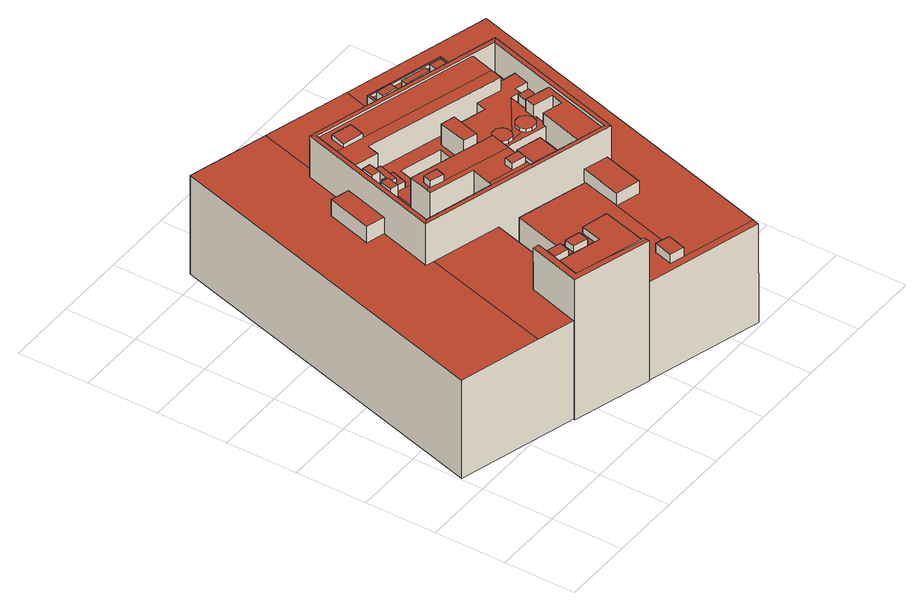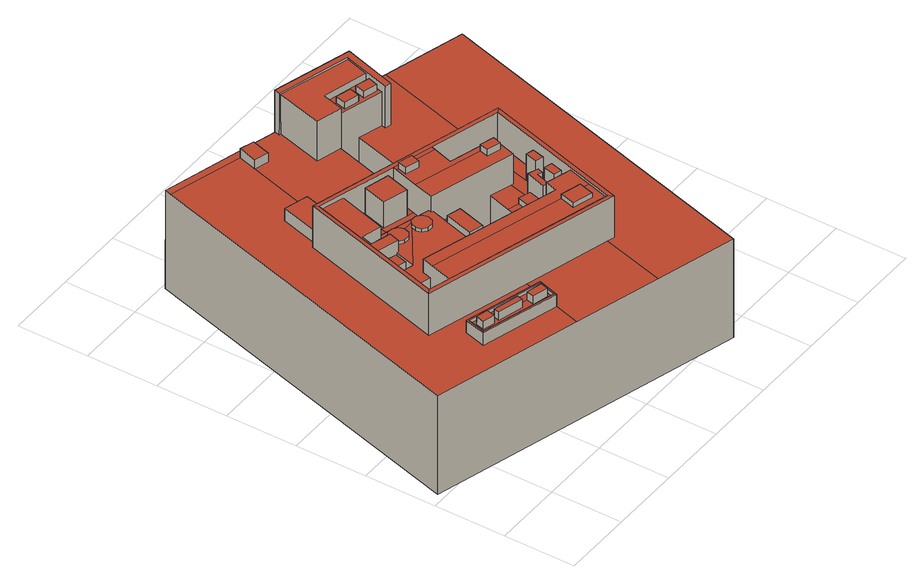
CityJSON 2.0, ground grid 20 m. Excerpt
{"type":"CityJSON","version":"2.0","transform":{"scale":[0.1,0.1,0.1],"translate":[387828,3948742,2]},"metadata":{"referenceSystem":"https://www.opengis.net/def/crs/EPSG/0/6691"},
"CityObjects":{
"building1":{"type":"Building","attributes":{"name":"出光興産株式会社","大字・町コード":"55","町・丁目コード":"3","13_区市町村コード_大字・町コード_町・丁目コード":"13101055003","地区計画":"大手町・丸の内・有楽町地区","荒川水系荒川洪水浸水想定区域（想定最大規模）.規模":"L2","荒川水系荒川洪水浸水想定区域（想定最大規模）.浸水ランク":"1","荒川水系荒川洪水浸水想定区域（想定最大規模）.浸水深":0.36,"荒川水系荒川洪水浸水想定区域（想定最大規模）.継続時間":22,"measuredHeight":45.2,"BuildingDetails.buildingRoofEdgeArea":9075.99,"BuildingDetails.districtsAndZonesType":"10","BuildingDetails.prefecture":"13","BuildingDetails.city":"13101","BuildingDetails.surveyYear":2016},"address":[{"country":"日本","locality":"東京都千代田区丸の内三丁目"}],"geometry":[{"type":"Solid","lod":"2","boundaries":[[[[0,1,2,3,4,5,6,7],[8,9,10,11,12,13,14,15],[16,17,18,19]],[[20,21,22,23]],[[24,25,26,27,28,29,30,31,32,33,34,35,36,37,38]],[[39,40,41,42,43,44,28,27,45,46,26,25,47,48,49]],[[50,35,34,31,30,51]],[[52,53,54,55,56,57,50,51,58,59,60,61]],[[61,60,62,63,64,65,66,67]],[[68,69,70,71]],[[72,73,74,75]],[[76,77,78,79,80,81,82,83,84,85,86,87,88,89,90,91,92]],[[93,94,88,87,84,83,95,96,97,98,99,81,80,77,76,100,101,102,103,104,105,106,107,108,109,110,111,112,113,114,115,116,117,118,119]],[[120,121,122,123,124,125,126,127,128]],[[122,121,129,130]],[[131,132,133,134]],[[135,130,129,128,127,136]],[[137,126,125,138]],[[139,140,114,113,141]],[[142,143,144,145]],[[146,110,109,105,104]],[[147,101,100,148]],[[149,150,151,134,133,152,153,132,131,154,155,156]],[[157,158,159,160]],[[161,162,163,164,165,166]],[[167,168,169,170]],[[171,172,173,174]],[[175,176,177,178]],[[179,180,181,182,183,184,185,186,187,188,189,190,191,192,193,194]],[[182,195,196,197,198,199,200,201,202,203,204,205,206,207,208,209,210,211,212,193,192,213,214,215,216,185,184,217,218,219,220,221,222,223,224,183]],[[225,226,227,228]],[[229,230,231,232,233]],[[234,235,236,237,238,239,240,241]],[[242,234,241,243,244,240,239,245]],[[246,247,248,249]],[[250,251,252,253]],[[254,255,256,257,258,259,260,261,262,263]],[[264,265,266,267,268,269,270,271,272,273]],[[274,275,276,277,278,279,280,281]],[[282,283,284,285]],[[286,287,288,289,290,291,292,293,294,295,296,297]],[[298,286,297,299,300,288,287,301]],[[302,296,295,292,291,303]],[[304,305,306,307]],[[308,309,310,311]],[[312,302,303,313,314,315]],[[313,316,317,314]],[[316,318,319,317]],[[312,315,319,318]],[[320,321,322,323]],[[324,325,326,327]],[[328,329,330,331,332,333,334,335,336,337,338,339,340,341,342,343]],[[344,336,335,332,331,345,346,328,343,347,348,340,339]],[[349,350,351,352,353,354,355,356]],[[354,351,350,355]],[[357,358,359,360]],[[361,362,363,364]],[[365,366,367,368]],[[369,370,371,372,373,374,375,376,377,378]],[[379,371,370,380,381,377,376,382,383,373,372,384]],[[385,386,387,388]],[[389,390,391,392]],[[393,394,395,396,397,398]],[[399,400,401,402,403,404]],[[39,49,14,13]],[[15,14,49,48]],[[10,9,67,66]],[[62,60,59,3,2]],[[58,4,3,59]],[[51,30,29,5,4,58]],[[28,44,6,5,29]],[[7,6,44,43]],[[69,68,21,20,91,90]],[[89,70,69,90]],[[75,74,54,53]],[[54,74,73,55]],[[56,55,73,72]],[[141,113,112,16,19]],[[112,111,17,16]],[[18,17,111,110,146]],[[20,23,92,91]],[[81,99,166,165,82]],[[83,82,165,164,95]],[[95,164,163,96]],[[97,96,163,162]],[[97,162,161,98]],[[166,99,98,161]],[[77,169,168,78]],[[78,168,167,79]],[[79,167,170,80]],[[80,170,169,77]],[[84,173,172,85]],[[85,172,171,86]],[[86,171,174,87]],[[84,87,174,173]],[[136,127,176,175]],[[178,177,126,137]],[[126,177,176,127]],[[175,178,137,138,210,209,135,136]],[[154,131,134,151,195,182,181]],[[142,145,194,193,212]],[[139,207,206,140]],[[204,203,118,117]],[[202,119,118,203]],[[160,159,200,199]],[[156,198,197,149]],[[149,197,196,150]],[[195,151,150,196]],[[132,228,227,133]],[[226,152,133,227]],[[152,226,225,153]],[[228,132,153,225]],[[107,233,232,108]],[[109,108,232,231]],[[109,231,230,105]],[[105,230,229,106]],[[107,106,229,233]],[[93,237,236,94]],[[88,94,236,235,71,70,89]],[[201,200,159,158,245,239,238]],[[237,93,119,202,201,238]],[[241,249,248,243]],[[244,243,248,247]],[[244,247,246,240]],[[241,240,246,249]],[[115,114,250,253]],[[115,253,252,116]],[[204,117,116,252,251,205]],[[206,205,251,250,114,140]],[[221,263,262,222]],[[222,262,261,223]],[[224,223,261,260]],[[224,260,259,183]],[[183,259,258,184]],[[217,184,258,257]],[[218,217,257,256]],[[218,256,255,219]],[[219,255,254,220]],[[221,220,254,263]],[[188,273,272,189]],[[189,272,271,190]],[[191,190,271,270]],[[192,191,270,269,213]],[[213,269,268,214]],[[215,214,268,267]],[[216,215,267,266]],[[185,216,266,265,186]],[[186,265,264,187]],[[188,187,264,273]],[[280,211,210,138,125,124,281]],[[279,143,142,212,211,280]],[[143,279,278,144]],[[145,144,278,277,179,194]],[[180,179,277,276]],[[275,155,154,181,180,276]],[[129,121,285,284]],[[129,284,283,128]],[[120,128,283,282]],[[120,282,285,121]],[[299,208,207,139,141,19,18,146,104,103,300]],[[148,303,291,290,147]],[[101,147,290,289,102]],[[300,103,102,289,288]],[[209,208,299,297,296,302,123,122,130,135]],[[292,306,305,293]],[[293,305,304,294]],[[294,304,307,295]],[[295,307,306,292]],[[287,310,309,301]],[[301,309,308,298]],[[298,308,311,286]],[[286,311,310,287]],[[327,38,37,315,314,52,61,67,9,8,324]],[[52,314,317,57,56,72,75,53]],[[313,22,21,68,71,235,234,242,316]],[[100,76,92,23,22,313,303,148]],[[319,36,35,50,57,317]],[[312,274,281,124,123,302]],[[36,319,315,37]],[[318,157,160,199,198,156,155,275,274,312]],[[316,242,245,158,157,318]],[[45,322,321,46]],[[46,321,320,26]],[[26,320,323,27]],[[27,323,322,45]],[[48,47,325,324,8,15]],[[38,327,326,24]],[[325,47,25,24,326]],[[33,349,356,34]],[[351,329,328,346,352]],[[352,346,345,353]],[[353,345,331,330,354]],[[351,354,330,329]],[[34,356,355,31]],[[31,355,350,32]],[[32,350,349,33]],[[359,358,333,332]],[[358,357,334,333]],[[357,360,335,334]],[[360,359,332,335]],[[336,344,363,362,337]],[[338,337,362,361]],[[339,338,361,364]],[[344,339,364,363]],[[368,367,341,340,348]],[[367,366,342,341]],[[366,365,347,343,342]],[[365,368,348,347]],[[380,11,10,66,65,381]],[[376,375,387,386,382]],[[382,386,385,383]],[[373,383,385,388,374]],[[374,388,387,375]],[[372,392,391,384]],[[379,384,391,390]],[[379,390,389,371]],[[372,371,389,392]],[[396,12,11,380,370,369,397]],[[40,39,13,12,396,395]],[[369,378,398,397]],[[40,395,394,41]],[[63,62,2,1,404,403]],[[43,42,400,399,0,7]],[[0,399,404,1]],[[63,403,402,64]],[[401,393,398,378,377,381,65,64,402]],[[400,42,41,394,393,401]]]],"semantics":{"surfaces":[{"type":"GroundSurface"},{"type":"RoofSurface"},{"type":"WallSurface"}],"values":[[0,1,1,1,1,1,1,1,1,1,1,1,1,1,1,1,1,1,1,1,1,1,1,1,1,1,1,1,1,1,1,1,1,1,1,1,1,1,1,1,1,1,1,1,1,1,1,1,1,1,1,1,1,1,1,1,1,1,1,1,1,1,2,2,2,2,2,2,2,2,2,2,2,2,2,2,2,2,2,2,2,2,2,2,2,2,2,2,2,2,2,2,2,2,2,2,2,2,2,2,2,2,2,2,2,2,2,2,2,2,2,2,2,2,2,2,2,2,2,2,2,2,2,2,2,2,2,2,2,2,2,2,2,2,2,2,2,2,2,2,2,2,2,2,2,2,2,2,2,2,2,2,2,2,2,2,2,2,2,2,2,2,2,2,2,2,2,2,2,2,2,2,2,2,2,2,2,2,2,2,2,2,2,2,2,2,2,2,2,2,2,2,2,2,2,2,2,2,2,2,2,2,2,2,2,2,2,2,2,2,2,2,2,2,2,2,2,2,2,2,2,2,2,2,2]]}}]}
},
"vertices":[
[559,101,8],[338,165,8],[339,168,8],[4,262,8],[277,1230,7],[1161,981,7],[887,9,8],[559,102,8],[786,443,8],[530,515,8],[464,278,8],[519,262,8],[520,266,8],[522,266,8],[587,494,8],[785,438,8],[656,768,7],[537,802,7],[503,684,7],[622,649,7],[369,722,310],[367,723,310],[328,585,310],[330,585,310],[822,309,310],[755,328,310],[701,140,310],[686,88,310],[893,29,310],[1161,981,310],[745,1098,310],[724,1025,310],[943,963,310],[926,903,310],[707,966,310],[693,918,310],[985,835,310],[867,420,310],[854,423,310],[522,266,310],[593,246,310],[558,118,310],[563,116,310],[559,102,310],[887,10,310],[647,100,310],[662,152,310],[754,328,310],[785,438,310],[587,494,310],[452,986,310],[502,1167,310],[313,577,310],[356,726,310],[304,740,310],[340,867,310],[392,852,310],[431,992,310],[277,1230,310],[4,262,310],[233,198,310],[336,570,310],[339,168,310],[382,315,310],[399,310,310],[395,298,310],[464,278,310],[530,515,310],[367,723,360],[378,720,360],[412,843,360],[402,846,360],[392,852,360],[340,867,360],[304,740,360],[356,726,360],[368,574,345],[408,722,345],[386,728,345],[395,762,345],[417,756,345],[419,762,345],[418,763,345],[423,778,345],[425,786,345],[403,792,345],[412,826,345],[434,820,345],[438,836,345],[412,843,345],[378,720,345],[369,722,345],[330,585,345],[484,859,345],[474,825,345],[423,779,345],[436,774,345],[448,814,345],[464,809,345],[447,753,345],[405,563,345],[423,632,345],[416,634,345],[436,704,345],[442,702,345],[459,768,345],[469,807,345],[478,809,345],[504,801,345],[491,758,345],[522,748,345],[537,802,345],[656,768,345],[637,700,345],[650,697,345],[672,777,345],[711,766,345],[709,760,345],[797,736,345],[806,766,345],[728,477,345],[659,496,345],[640,502,345],[638,497,345],[788,455,345],[809,525,345],[796,529,345],[764,538,345],[747,543,345],[678,563,345],[659,568,345],[856,664,345],[868,661,345],[878,696,345],[866,700,345],[676,624,345],[780,594,345],[813,585,345],[825,581,345],[673,635,345],[688,686,345],[622,649,345],[834,588,345],[884,574,345],[894,607,345],[844,622,345],[503,684,345],[544,596,345],[524,530,345],[901,720,345],[896,702,345],[869,710,345],[909,687,345],[899,652,345],[852,652,345],[916,633,345],[937,710,345],[970,826,345],[905,845,345],[884,771,345],[950,753,345],[464,809,406],[449,814,406],[436,774,406],[423,779,406],[418,763,406],[447,753,406],[395,762,426],[386,728,426],[408,722,426],[417,756,426],[412,826,426],[403,792,426],[425,786,426],[434,820,426],[780,594,359],[764,538,359],[796,529,359],[813,585,359],[838,624,389],[847,653,389],[852,652,389],[868,709,389],[752,627,389],[739,617,389],[778,617,389],[776,622,389],[781,638,389],[794,647,389],[810,647,389],[823,637,389],[828,622,389],[826,616,389],[842,616,389],[844,622,389],[869,710,389],[896,702,389],[901,720,389],[937,710,389],[950,753,389],[884,771,389],[876,745,389],[806,766,389],[797,736,389],[709,760,389],[689,686,389],[688,686,389],[673,635,389],[678,633,389],[676,624,389],[825,581,389],[828,590,389],[834,588,389],[823,607,389],[810,597,389],[794,598,389],[781,607,389],[723,618,389],[711,627,389],[706,642,389],[711,658,389],[724,667,389],[740,667,389],[753,657,389],[757,642,389],[899,652,399],[909,687,399],[878,696,399],[868,661,399],[469,807,364],[459,768,364],[491,758,364],[504,801,364],[478,809,364],[421,912,430],[402,846,430],[474,825,430],[484,859,430],[876,745,430],[886,777,430],[503,888,430],[446,904,430],[440,977,430],[458,947,430],[515,930,430],[905,845,430],[503,888,443],[515,930,443],[458,947,443],[446,904,443],[650,697,410],[689,686,410],[711,766,410],[672,777,410],[711,658,399],[706,642,399],[711,627,399],[723,618,399],[739,617,399],[752,627,399],[757,642,399],[753,657,399],[740,667,399],[724,667,399],[781,638,399],[776,622,399],[781,607,399],[794,598,399],[810,597,399],[823,607,399],[828,622,399],[823,637,399],[810,647,399],[794,647,399],[859,434,425],[916,633,425],[847,653,425],[838,624,425],[894,607,425],[884,574,425],[828,590,425],[788,455,425],[728,477,425],[747,543,425],[678,563,425],[659,496,425],[471,633,437],[432,645,437],[420,649,437],[416,634,437],[544,596,437],[527,541,437],[597,521,437],[604,547,437],[643,536,437],[636,510,437],[642,509,437],[662,576,437],[478,658,437],[678,633,437],[436,704,437],[439,669,437],[638,497,437],[524,530,437],[643,536,457],[604,547,457],[597,521,457],[636,510,457],[478,658,457],[439,669,457],[432,645,457],[471,633,457],[859,434,437],[328,585,437],[313,577,437],[867,420,437],[440,977,437],[431,992,437],[970,826,437],[985,835,437],[701,140,338],[662,152,338],[647,100,338],[686,88,338],[786,443,348],[754,328,348],[822,309,348],[854,423,348],[928,929,338],[937,959,338],[728,1019,338],[718,986,338],[727,983,338],[733,1005,338],[776,994,338],[771,972,338],[798,965,338],[801,979,338],[872,960,338],[868,944,338],[884,940,338],[888,958,338],[921,949,338],[917,932,338],[797,963,338],[713,969,338],[923,909,338],[915,925,338],[882,933,338],[926,903,348],[943,963,348],[937,959,348],[923,909,348],[713,969,348],[728,1019,348],[724,1025,348],[707,966,348],[776,994,363],[733,1005,363],[727,983,363],[771,972,363],[872,960,363],[801,979,363],[797,963,363],[868,944,363],[915,925,363],[921,949,363],[888,958,363],[882,933,363],[504,206,412],[509,225,412],[489,231,412],[448,243,412],[430,248,412],[430,246,412],[390,258,412],[391,260,412],[385,262,412],[379,241,412],[497,260,412],[519,262,412],[395,298,412],[399,286,412],[438,275,412],[456,272,412],[438,275,432],[399,286,432],[390,258,432],[430,246,432],[489,231,432],[497,260,432],[456,272,432],[448,243,432],[360,175,432],[558,118,432],[593,246,432],[520,266,432],[504,206,432],[379,241,432],[559,101,438],[563,116,438],[360,175,438],[399,310,438],[382,315,438],[338,165,438]
]}
